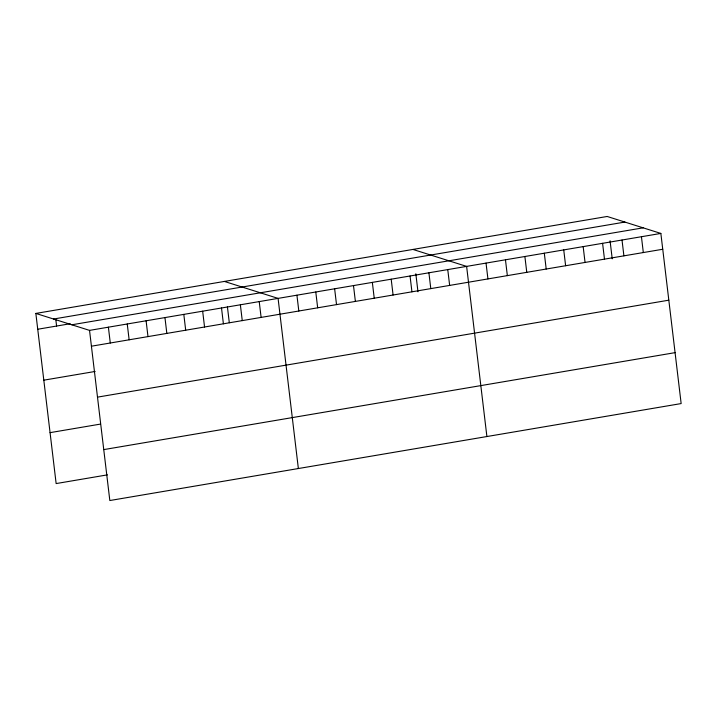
<?xml version="1.0" encoding="UTF-8"?>
<svg xmlns="http://www.w3.org/2000/svg" width="717" height="717" viewBox="0 0 717 717"><rect width="100%" height="100%" fill="white"/><g stroke="black" fill="none" stroke-linecap="round" stroke-linejoin="round"><path stroke-width="1.08" d="M35.85 313.428L607.174 216.471L660.859 233.428L681.15 403.572L109.826 500.529L89.535 330.385L35.85 313.428L56.141 483.572L107.46 474.86M53.569 319.02L624.892 222.073M37.741 329.246L70.203 323.734M71.825 324.783L643.14 227.836M89.535 330.385L660.859 233.428M91.426 346.203L662.75 249.256M43.809 380.171L95.137 371.46M97.503 397.137L668.818 300.181M50.065 432.647L100.344 424.114M103.759 449.604L675.073 352.647M412.92 249.435L466.615 266.392L486.897 436.536M224.385 281.431L278.079 298.389L298.362 468.533M641.437 236.727L643.319 252.554M622.015 240.025L623.898 255.844M610.068 240.787L612.219 258.819M602.585 243.323L604.476 259.142M583.163 246.621L585.045 262.44M563.741 249.91L565.623 265.738M544.311 253.209L546.202 269.036M524.889 256.507L526.771 272.326M505.458 259.805L507.349 275.624M486.036 263.103L487.927 278.922M447.758 269.592L449.649 285.42M428.909 272.792L430.792 288.619M415.824 273.751L417.975 291.783M410.052 275.991L411.934 291.819M391.195 279.191L393.086 295.019M372.347 282.39L374.229 298.218M353.49 285.59L355.381 301.418M334.633 288.79L336.524 304.617M315.785 291.989L317.667 307.817M296.928 295.189L298.819 311.017M259.222 301.588L261.113 317.416M240.365 304.788L242.256 320.616M227.414 306.804L229.306 322.713M221.517 307.987L223.399 323.815M202.66 311.187L204.551 327.015M183.812 314.387L185.694 330.214M164.955 317.586L166.837 333.414M146.098 320.786L147.989 336.605M127.25 323.985L129.132 339.804M108.392 327.185L110.284 343.004M55.836 319.719L56.589 326.047"/></g></svg>
